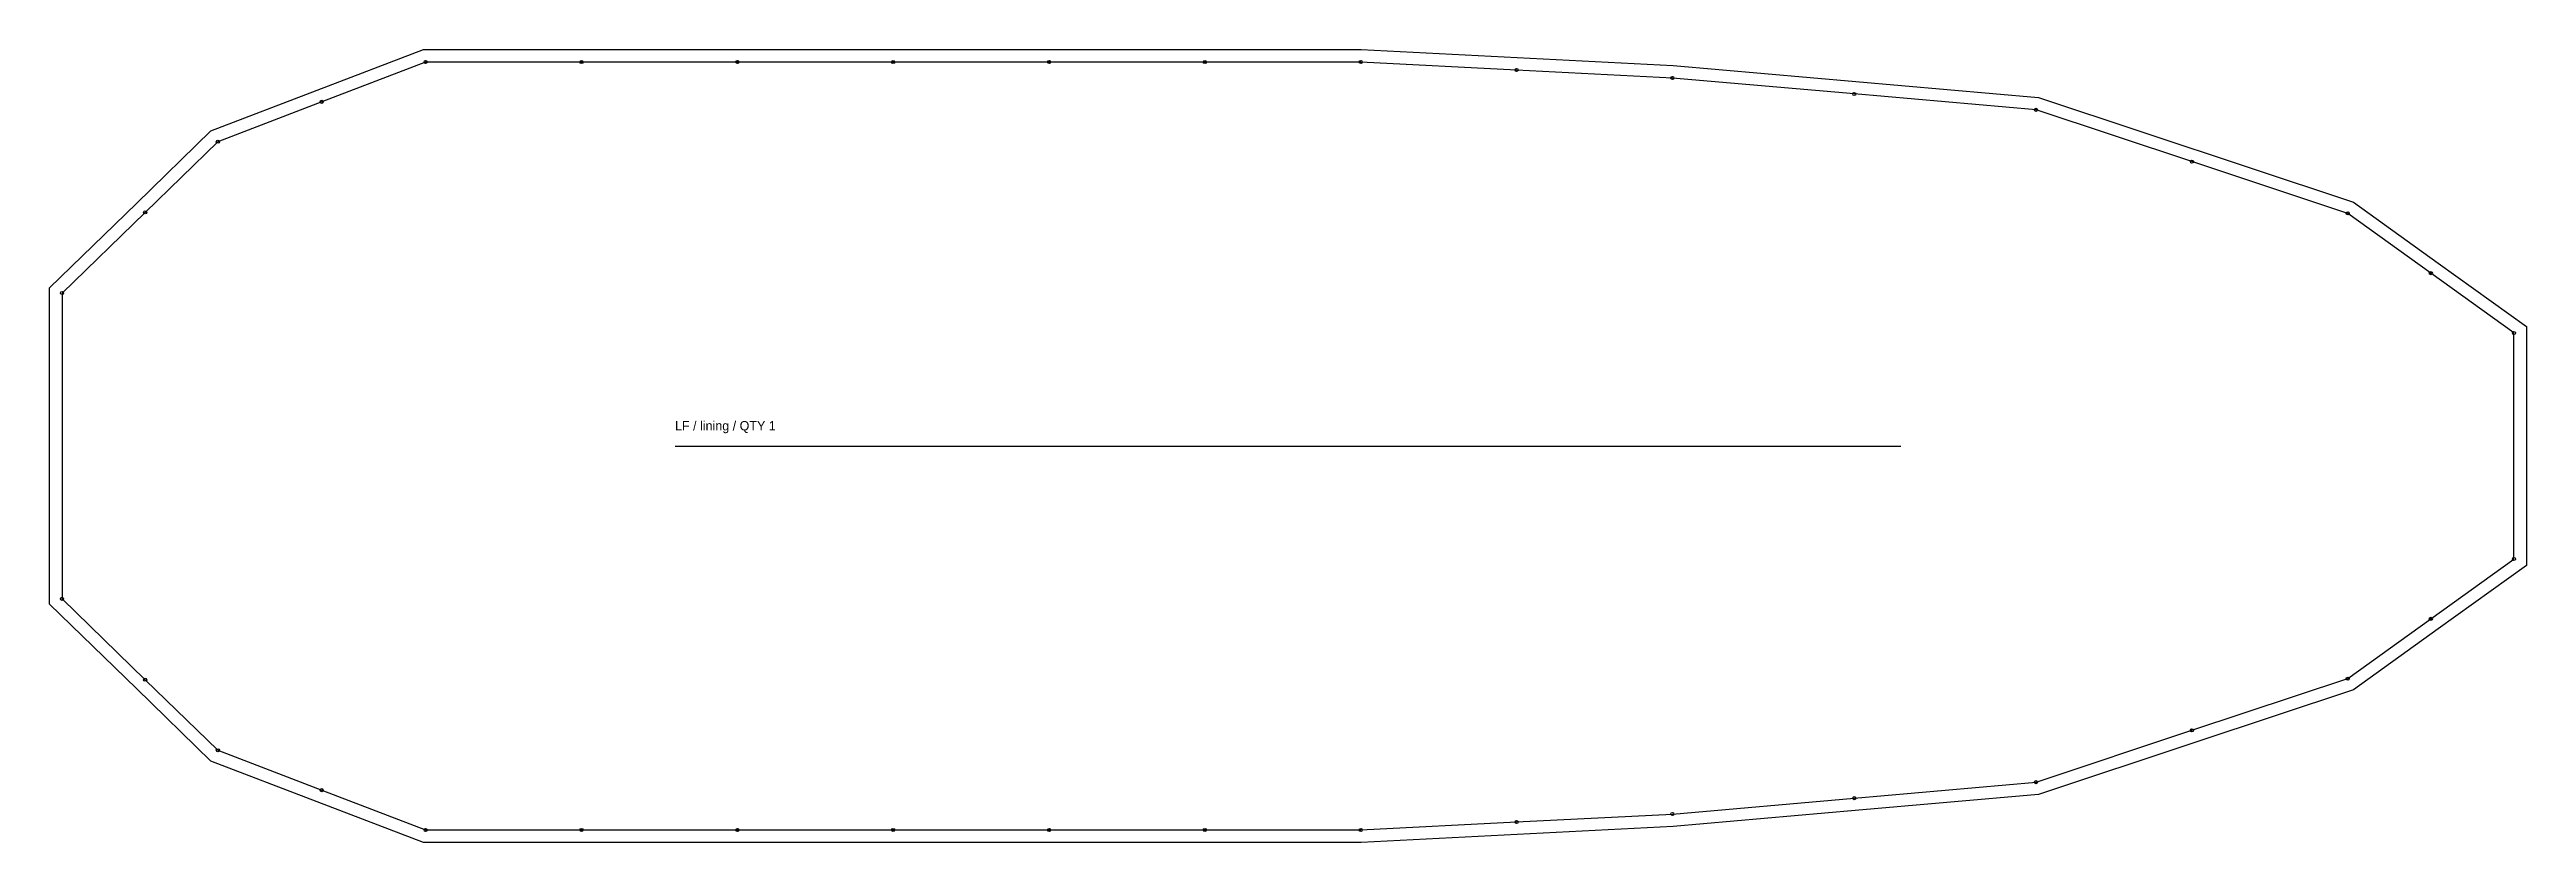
# Model space of a CAD drawing. Header units: millimetres. Extents: x -12 to 2372, y -12 to 750.
import ezdxf

# ---------------------------------------------------------------- set-up
doc = ezdxf.new("R2010")
doc.units = ezdxf.units.MM
for name, color, linetype in [('CUT', 7, 'Continuous'), ('GRAIN', 3, 'Continuous'), ('ID', 7, 'Continuous'), ('NOTCH', 1, 'Continuous'), ('SEW', 5, 'Continuous')]:
    doc.layers.add(name, color=color, linetype=linetype)

msp = doc.modelspace()

# ---------------------------------------------------------------- linework, layer by layer
at = {"layer": 'CUT'}
msp.add_lwpolyline([(-12, 217.1), (-12, 521.4), (71.6, 602.6), (143.4, 672.2), (245.7, 711.4), (347.8, 750.5), (800, 750.5), (950, 750.5), (1250.3, 750.5), (1550.8, 735.1), (1902.4, 704.3), (2205.5, 603.7), (2287, 545.2), (2372, 484.2), (2372, 254.3), (2287, 193.3), (2205.5, 134.7), (2053.8, 84.4), (1902.4, 34.1), (1726, 18.7), (1550.8, 3.3), (1400.6, -4.3), (1250.3, -12), (1100, -12), (950, -12), (800, -12), (500, -12), (347.8, -12), (245.7, 27.1), (143.4, 66.3), (71.6, 135.9)], close=True, dxfattribs=at)
at = {"layer": 'GRAIN'}
msp.add_line((590, 369.2), (1770, 369.2), dxfattribs=at)
at = {"layer": 'NOTCH'}
for centre in [(350, 738.5), (500, 738.5), (650, 738.5), (800, 738.5), (950, 738.5), (1100, 738.5), (1250, 738.5), (1400, 730.8), (1550, 723.1), (250, 700.2), (1725, 707.8), (1900, 692.5), (150, 661.9), (2050, 642.7), (80, 593.9), (2200, 592.9), (2280, 535.5), (0, 516.3), (2360, 478), (2360, 260.5), (0, 222.2), (2280, 203), (80, 144.5), (2200, 145.5), (2050, 95.8), (150, 76.6), (250, 38.3), (1725, 30.6), (1900, 46), (350, 0), (500, 0), (650, 0), (800, 0), (950, 0), (1100, 0), (1250, 0), (1400, 7.7), (1550, 15.3)]:
    msp.add_circle(centre, 1.5, dxfattribs=at)
at = {"layer": 'SEW'}
msp.add_lwpolyline([(0, 222.2), (80, 144.5), (150, 76.6), (250, 38.3), (350, 0), (500, 0), (650, 0), (800, 0), (950, 0), (1100, 0), (1250, 0), (1400, 7.7), (1550, 15.3), (1725, 30.6), (1900, 46), (2050, 95.8), (2200, 145.5), (2280, 203), (2360, 260.5), (2360, 478), (2280, 535.5), (2200, 592.9), (2050, 642.7), (1900, 692.5), (1725, 707.8), (1550, 723.1), (1400, 730.8), (1250, 738.5), (1100, 738.5), (950, 738.5), (800, 738.5), (650, 738.5), (500, 738.5), (350, 738.5), (250, 700.2), (150, 661.9), (80, 593.9), (0, 516.3)], close=True, dxfattribs=at)

# ---------------------------------------------------------------- texts
at = {"layer": 'ID'}
msp.add_text('LF / lining / QTY 1', height=9, dxfattribs=at).set_placement((590, 384.2))

doc.saveas('drawing.dxf')
